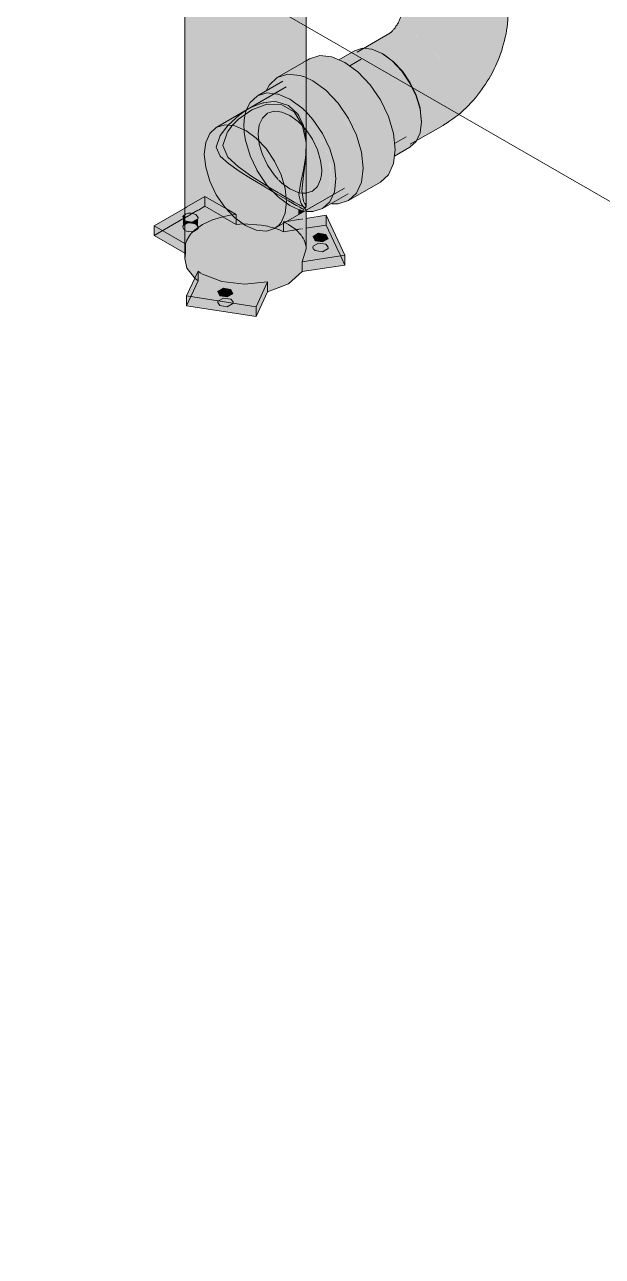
# Model space of a CAD drawing. Header units: millimetres. Extents: x -3576 to 4228, y -1686 to 5244.
# Drawn here: x 1478 to 1961, y 675 to 1704 of the extents above; entities that cross this region are included whole.
import ezdxf

# ---------------------------------------------------------------- set-up
doc = ezdxf.new("R2010")
doc.units = ezdxf.units.MM
for name, color, linetype, lineweight in [('A-_ANNOTSPNO_A', 7, 'Continuous', 9), ('A_--------_E-', 8, 'Continuous', 9), ('M-_EQPT----_E', 7, 'Continuous', 9), ('M-_WATR----_E', 5, 'Continuous', 9)]:
    doc.layers.add(name, color=color, linetype=linetype, lineweight=lineweight)

# ---------------------------------------------------------------- blocks, each defined once
blk = doc.blocks.new('COMER_EL50_U-PVC отвод 90 - DN16-DN315 _Grey_-V4-В50 Аксонометрия')
at = {"layer": 'M-_WATR----_E', "lineweight": 20}
for points in [[(1837.5, 1720.2), (1849, 1721), (1859.7, 1723.6), (1870, 1728.5), (1876, 1733), (1880.5, 1739.2), (1882, 1745.9), (1880.5, 1752.5), (1875.7, 1758.9), (1875, 1759.5), (1875, 1745.9), (1873.7, 1740.3), (1870, 1735), (1864, 1730.6), (1856.2, 1727.1), (1847.2, 1724.9), (1837.5, 1724.2), (1827.8, 1724.9), (1818.7, 1727.1), (1810.4, 1731), (1805, 1735), (1801.3, 1740.3), (1800, 1745.9), (1800, 1759.5), (1798.9, 1758.7), (1794.5, 1752.5), (1793, 1745.9), (1794.5, 1739.2), (1798.9, 1733), (1806, 1727.7), (1815.2, 1723.6), (1826, 1721), (1830.6, 1720.7)], [(1806, 1696.1), (1806, 1727.7), (1798.9, 1733), (1794.5, 1739.2), (1793, 1745.9), (1793, 1714.3), (1794.5, 1707.6), (1798.9, 1701.4), (1805.8, 1696.2)], [(1837.5, 1688.6), (1849, 1689.4), (1859.9, 1692.1), (1868.9, 1696.1), (1876, 1701.4), (1880.5, 1707.6), (1882, 1714.8), (1882, 1745.9), (1880.5, 1739.2), (1875.7, 1732.8), (1868.9, 1727.7), (1859.7, 1723.6), (1849, 1721), (1837.5, 1720.2), (1826, 1721), (1815.2, 1723.6), (1806, 1727.7), (1806, 1696.1), (1815.2, 1692), (1826, 1689.4), (1835.4, 1688.7)], [(1805.4, 1695.1), (1806, 1696.1), (1798.9, 1701.4), (1794.5, 1707.6), (1792.9, 1713.9), (1792.3, 1710.7), (1789.7, 1704.9), (1784.8, 1698.6), (1783.2, 1697.3), (1789.7, 1699.3), (1797.3, 1698.6), (1804.5, 1695.5)], [(1827.7, 1620.2), (1837.7, 1627.2), (1845.2, 1633.5), (1852.8, 1641.6), (1863.8, 1655.8), (1870.1, 1666.9), (1873.7, 1674.8), (1877.5, 1685.6), (1880.5, 1699), (1881.1, 1702.7), (1882, 1714.3), (1880.5, 1707.6), (1875.7, 1701.2), (1868.9, 1696.1), (1859.2, 1691.9), (1849, 1689.4), (1837.5, 1688.6), (1825, 1689.7), (1815.2, 1692), (1806, 1696.1), (1805.8, 1694.8), (1813.6, 1689.2), (1821.2, 1681.2), (1827.7, 1671.6), (1832.7, 1661.2), (1835.8, 1650.6), (1836.9, 1640.6), (1835.8, 1631.8), (1832.6, 1624.8), (1830.6, 1623)], [(1778.1, 1679.3), (1805.4, 1695.1), (1797.3, 1698.6), (1789.7, 1699.3), (1783.2, 1697.3), (1761.4, 1684.5), (1768.2, 1683.8), (1777.7, 1679.5)], [(1805.5, 1607.4), (1827.7, 1620.2), (1832.7, 1624.9), (1835.8, 1631.8), (1836.9, 1640.6), (1835.8, 1650.6), (1832.7, 1661.2), (1827.7, 1671.6), (1820.6, 1681.8), (1813.6, 1689.2), (1805.4, 1695.1), (1778.1, 1679.3), (1786.2, 1673.4), (1793.8, 1665.4), (1800.4, 1655.6), (1805.5, 1644.7), (1808.6, 1633.7), (1809.6, 1623.2), (1808.5, 1614), (1806.5, 1609.7)], [(1809.5, 1624.4), (1809.5, 1624.8), (1808.5, 1634.8), (1805.2, 1645.7), (1800, 1656.3), (1793.2, 1666), (1785.2, 1674.1), (1785.5, 1673.7), (1794.2, 1664.1), (1800, 1655.6), (1805.2, 1644.7), (1808.5, 1633.7), (1809.4, 1625.2)]]:
    blk.add_hatch(color=47, dxfattribs=at).paths.add_polyline_path(points)
at = {"layer": 'M-_WATR----_E', "color": 180, "lineweight": 20}
for p, q in [((1793, 1745.9), (1793, 1714.3)), ((1882, 1714.3), (1882, 1745.9)), ((1783.2, 1697.3), (1755.8, 1681.5)), ((1778.1, 1679.3), (1777.7, 1679.6)), ((1800.3, 1604.4), (1827.7, 1620.2))]:
    blk.add_line(p, q, dxfattribs=at)
for points in [[(1799.8, 1759.6, 0), (1798.9, 1758.7, 0), (1794.5, 1752.5, 0), (1793, 1745.9, 0), (1794.5, 1739.2, 0), (1798.9, 1733, 0), (1806, 1727.7, 0)], [(1806, 1727.7, 0), (1815.2, 1723.6, 0), (1826, 1721, 0), (1837.5, 1720.2, 0), (1849, 1721, 0), (1859.7, 1723.6, 0), (1868.9, 1727.7, 0), (1876, 1733, 0), (1880.5, 1739.2, 0), (1882, 1745.9, 0), (1880.5, 1752.5, 0), (1876, 1758.7, 0), (1875.1, 1759.5, 0)], [(1783.2, 1697.3, 0), (1783.2, 1697.3, 0), (1783.3, 1697.4, 0), (1783.5, 1697.5, 0), (1783.7, 1697.7, 0), (1784, 1697.9, 0), (1784.3, 1698.2, 0), (1784.6, 1698.5, 0), (1785, 1698.8, 0), (1785.3, 1699.2, 0), (1785.8, 1699.7, 0), (1786.2, 1700.1, 0), (1786.6, 1700.7, 0), (1787, 1701.2, 0), (1787.5, 1701.8, 0), (1787.9, 1702.4, 0), (1788.3, 1703, 0), (1788.8, 1703.6, 0), (1789.2, 1704.3, 0), (1789.6, 1705, 0), (1790, 1705.7, 0), (1790.3, 1706.4, 0), (1790.7, 1707, 0), (1791, 1707.7, 0), (1791.3, 1708.4, 0), (1791.6, 1709.1, 0), (1791.8, 1709.7, 0), (1792, 1710.3, 0), (1792.2, 1710.9, 0), (1792.4, 1711.5, 0), (1792.6, 1712, 0), (1792.7, 1712.5, 0), (1792.8, 1713, 0), (1792.9, 1713.4, 0), (1792.9, 1713.7, 0), (1792.9, 1713.9, 0), (1793, 1714.1, 0), (1793, 1714.2, 0), (1793, 1714.3, 0)], [(1882, 1714.3, 0), (1881.9, 1711.3, 0), (1881.8, 1708.3, 0), (1881.5, 1705.3, 0), (1881.2, 1702.4, 0), (1880.8, 1699.5, 0), (1880.3, 1696.7, 0), (1879.7, 1693.9, 0), (1879.1, 1691, 0), (1878.3, 1688.3, 0), (1877.5, 1685.5, 0), (1876.7, 1682.8, 0), (1875.8, 1680.1, 0), (1874.8, 1677.4, 0), (1873.7, 1674.8, 0), (1872.6, 1672.2, 0), (1871.4, 1669.6, 0), (1870.2, 1667, 0), (1868.9, 1664.5, 0), (1867.5, 1662, 0), (1866.1, 1659.5, 0), (1864.6, 1657.1, 0), (1863.1, 1654.7, 0), (1861.5, 1652.4, 0), (1859.9, 1650, 0), (1858.2, 1647.7, 0), (1856.5, 1645.5, 0), (1854.7, 1643.3, 0), (1852.8, 1641.1, 0), (1850.9, 1639, 0), (1848.9, 1636.9, 0), (1846.9, 1634.9, 0), (1844.8, 1632.9, 0), (1842.7, 1631, 0), (1840.5, 1629.1, 0), (1838.2, 1627.3, 0), (1835.8, 1625.6, 0), (1833.4, 1623.9, 0), (1831, 1622.2, 0), (1828.4, 1620.7, 0), (1827.7, 1620.2, 0)], [(1809.5, 1624.3, 0), (1809.5, 1624.8, 0), (1808.5, 1634.8, 0), (1805.3, 1645.4, 0), (1800.3, 1655.8, 0), (1793.8, 1665.4, 0), (1786.2, 1673.4, 0), (1778.1, 1679.3, 0)]]:
    blk.add_polyline3d(points, dxfattribs=at)
blk = doc.blocks.new('COMER_UN82_U-PVC муфта разборная ВКС- ВР_U-PVC_ с прокладкой EPDM - DN20xG1_2_ - DN63xG2_-V11-В50 Аксонометрия')
at = {"layer": 'M-_WATR----_E', "lineweight": 20}
for color, points in [(47, [(1761, 1584.5), (1787.7, 1600), (1786.3, 1613.4), (1782.1, 1627.5), (1775.4, 1641.4), (1766.7, 1654.2), (1756.5, 1664.9), (1745.6, 1672.8), (1734.7, 1677.5), (1724.6, 1678.5), (1715.9, 1675.8), (1713.1, 1674.1), (1713.1, 1659.9), (1718.9, 1657.4), (1730.4, 1648.8), (1740.4, 1638.1), (1748.6, 1626), (1755.3, 1612.1), (1759.5, 1597.9)]), (47, [(1786.6, 1609.9), (1809.6, 1623.2), (1808.5, 1633.7), (1805.2, 1644.7), (1800, 1655.6), (1793.2, 1665.6), (1785.2, 1674), (1776.7, 1680.2), (1768.2, 1683.8), (1760.3, 1684.6), (1753.5, 1682.5), (1740.5, 1675), (1745.6, 1672.8), (1756.5, 1664.9), (1767.2, 1653.4), (1775.4, 1641.4), (1782.1, 1627.5), (1786.3, 1612.7)]), (251, [(1713.1, 1659.9), (1712.9, 1674.1), (1690.2, 1660.7), (1698.4, 1663), (1708.9, 1661.7), (1713, 1659.9)]), (251, [(1713.1, 1631.2), (1712.9, 1655.8), (1708, 1657.6), (1699.7, 1658.4), (1691.6, 1655.9), (1672.5, 1644.8), (1680.8, 1647.3), (1690.2, 1646.2), (1699.7, 1642.1), (1710.4, 1634), (1713, 1631.3)]), (251, [(1680.3, 1649.4), (1691.7, 1655.9), (1699.7, 1658.4), (1709.6, 1657.2), (1713.1, 1655.7), (1712.9, 1659.9), (1707, 1662.1), (1697.9, 1663), (1689.1, 1660.3), (1682.2, 1653.6), (1680.4, 1649.6)]), (47, [(1739.9, 1554.6), (1748.6, 1557.3), (1755.5, 1563.8), (1759.5, 1572.8), (1761, 1584.5), (1759.5, 1597.9), (1755.3, 1612.1), (1748.6, 1626), (1739.9, 1638.7), (1729.8, 1649.5), (1718.9, 1657.4), (1713.1, 1659.9), (1713.1, 1655.7), (1718.9, 1653.2), (1728.9, 1646), (1738.1, 1636.2), (1746.1, 1624.5), (1752.2, 1611.8), (1756.1, 1598.9), (1757.4, 1586.6), (1755.9, 1575.5), (1752.2, 1567.4), (1746.1, 1561.7), (1734.7, 1555.1), (1739.3, 1554.7)]), (47, [(1738.1, 1575.5), (1757.4, 1586.6), (1756.1, 1598.9), (1752.1, 1612.1), (1745.1, 1626), (1738.1, 1636.2), (1728.9, 1646), (1718.9, 1653.2), (1713.1, 1655.7), (1713.1, 1631.2), (1718.9, 1625.1), (1726.9, 1613.4), (1733, 1600.7), (1736.8, 1587.7), (1737.4, 1582.8)]), (252, [(1673.1, 1613.1), (1692.3, 1624.2), (1693.2, 1631.2), (1692.8, 1631.3), (1686.4, 1632), (1680.4, 1629.8), (1676.6, 1626.3), (1673.9, 1619.8), (1673.1, 1613.4)]), (252, [(1725.4, 1575.4), (1726.2, 1582.9), (1725.1, 1591.5), (1722, 1601.1), (1717.6, 1609.9), (1713.1, 1616), (1712.9, 1609.4), (1710.9, 1618.8), (1705.5, 1624.2), (1699.7, 1628.4), (1693.2, 1631.2), (1692.3, 1624.2), (1693.2, 1615.7), (1695.9, 1606.8), (1700.1, 1598), (1705.6, 1589.9), (1711.7, 1583.5), (1712.9, 1592.9), (1713, 1582.4), (1718.9, 1578.1), (1725.3, 1575.4)]), (47, [(1718.9, 1548.1), (1726.9, 1550.6), (1733, 1556.3), (1736.8, 1564.7), (1738.1, 1575.5), (1736.8, 1587.7), (1732.9, 1600.8), (1726.9, 1613.4), (1718.9, 1625.1), (1713.1, 1631.2), (1713.1, 1626.4), (1716.9, 1622.2), (1724.8, 1610.1), (1728.2, 1603.3), (1730.9, 1596.4), (1733.3, 1587), (1734.1, 1577.8), (1733, 1568.2), (1732.2, 1566.3), (1730.4, 1562.2), (1726.9, 1557.7), (1720.8, 1553.6), (1713, 1549.1), (1713.3, 1548.7), (1716.4, 1548.4)]), (47, [(1787, 1594.5), (1800, 1601.9), (1805.2, 1606.8), (1808.5, 1614), (1809.6, 1623.2), (1786.6, 1609.9), (1787.7, 1600), (1787.1, 1595.4)]), (47, [(1748.6, 1557.3), (1775.4, 1572.7), (1782.1, 1578.9), (1786.3, 1588.2), (1787.7, 1600), (1761, 1584.5), (1759.5, 1572.7), (1755.3, 1563.5), (1752.1, 1560.5)]), (47, [(1726.9, 1550.6), (1746.6, 1562.2), (1752.2, 1567.4), (1756.1, 1575.9), (1757.4, 1586.6), (1738.1, 1575.5), (1736.8, 1564.7), (1733, 1556.3)]), (8, [(1713, 1563.5), (1713, 1563.5), (1712.9, 1582.5), (1711.7, 1583.5), (1709.6, 1565.2), (1709.8, 1563.8), (1712.9, 1563.5)]), (253, [(1713, 1551.4), (1712.7, 1555.3), (1711.7, 1555.4), (1713, 1552.3), (1713, 1551.4)])]:
    blk.add_hatch(color=color, dxfattribs=at).paths.add_polyline_path(points)
h = blk.add_hatch(color=8, dxfattribs=at)
h.paths.add_polyline_path([(1713, 1551.4), (1721.6, 1556.5), (1714.4, 1555), (1713, 1555.1), (1712.9, 1552.9), (1711.7, 1555.6), (1704.4, 1557.2), (1694, 1563.5), (1684.9, 1572), (1677.7, 1581.9), (1674.2, 1588.5), (1671, 1595.4), (1670.2, 1597.8), (1667.7, 1606.5), (1666.6, 1616.8), (1667.8, 1626), (1669.9, 1631.1), (1671.4, 1633.7), (1672.6, 1635.1), (1676.6, 1638.3), (1667.8, 1633.2), (1662.3, 1629.1), (1661.2, 1619.8), (1662.5, 1607.7), (1666.9, 1593.6), (1672.7, 1581.7), (1681.7, 1569), (1682.2, 1568.4), (1703.1, 1556.1), (1711.5, 1551.9), (1713, 1551.5)])
h.paths.add_polyline_path([(1713, 1555.3), (1712.9, 1563.5), (1709.8, 1563.8), (1711.3, 1556.3), (1711.7, 1555.6), (1713, 1555.3)])
h.paths.add_polyline_path([(1713.1, 1616.4), (1712.9, 1626.4), (1708.2, 1631.3), (1699.2, 1637.7), (1690.1, 1641.4), (1681.8, 1641.9), (1677.8, 1640.7), (1675.4, 1639.8), (1668.6, 1635.6), (1678.1, 1639.1), (1688.7, 1639.9), (1698.4, 1636.8), (1706.1, 1629.6), (1710.9, 1619.8), (1711.3, 1618.3), (1713, 1616.6)])
h = blk.add_hatch(color=252, dxfattribs=at)
h.paths.add_polyline_path([(1712.4, 1548.8), (1713, 1549.2), (1713.3, 1549.3), (1725.3, 1556.7), (1729.4, 1560.7), (1730.5, 1562.6), (1733, 1568.8), (1734, 1578.9), (1732.5, 1590.1), (1730.7, 1596.5), (1728.8, 1601.8), (1723.4, 1612.7), (1715.8, 1623.4), (1713.1, 1626.3), (1713.3, 1616), (1718.5, 1608.5), (1722.8, 1599.5), (1725.5, 1589.3), (1726.2, 1581.8), (1725.3, 1574.8), (1722.7, 1569.1), (1718.5, 1565.2), (1713, 1563.4), (1713, 1555.3), (1714.4, 1555), (1718.5, 1555.8), (1721.6, 1556.5), (1712.9, 1551.5), (1708.6, 1553.2), (1696.6, 1559.9), (1682.2, 1568.4), (1690.8, 1559.7), (1699.7, 1553.3), (1710.6, 1548.9), (1712.4, 1548.8)])
h.paths.add_polyline_path([(1711.7, 1555.6), (1710.9, 1557.7), (1709.6, 1563.8), (1706.5, 1564.1), (1699.3, 1567.3), (1692.3, 1572.5), (1686.3, 1578.9), (1680.4, 1587.9), (1676.5, 1596.1), (1673.8, 1606), (1673.1, 1613.4), (1674.1, 1620.7), (1676.6, 1626.3), (1681.5, 1630.5), (1686.8, 1631.9), (1692.8, 1631.3), (1699.7, 1628.4), (1707, 1622.9), (1711.1, 1618.9), (1710.9, 1620), (1705.5, 1630.4), (1698.4, 1636.8), (1688.2, 1639.8), (1677.2, 1638.9), (1668.6, 1636), (1663.6, 1633.2), (1662.5, 1630.4), (1662.6, 1629.6), (1670.1, 1634.5), (1676.1, 1638), (1672.3, 1634.7), (1670.8, 1633), (1668.7, 1628.6), (1667.7, 1625.8), (1666.6, 1616.8), (1667.8, 1606.2), (1670.2, 1597.8), (1672, 1592.9), (1674.2, 1588.5), (1677.7, 1581.9), (1684.9, 1572), (1694.4, 1563.1), (1696.9, 1561.5), (1705.5, 1556.9), (1711.3, 1555.6)])
h.paths.add_polyline_path([(1708.8, 1630.8), (1708.6, 1631), (1708.7, 1630.9)])
h = blk.add_hatch(color=251, dxfattribs=at)
h.paths.add_polyline_path([(1713, 1548.7), (1712.8, 1549), (1712.9, 1548.7), (1713, 1548.7)])
h.paths.add_polyline_path([(1724.8, 1556.2), (1727.2, 1557.9), (1728.1, 1559.2), (1724.9, 1556.3)])
h.paths.add_polyline_path([(1729.9, 1561.5), (1730.9, 1562.9), (1732.1, 1566.2), (1730.2, 1562.2)])
h.paths.add_polyline_path([(1733, 1568.8), (1733.4, 1570.5), (1733.1, 1569.4)])
h.paths.add_polyline_path([(1732.4, 1590.7), (1730.9, 1596.5), (1730.7, 1596.3), (1732.1, 1591.6)])
h.paths.add_polyline_path([(1728.8, 1601.8), (1727.2, 1605.8), (1727, 1605.6), (1728.1, 1603.3)])
h.paths.add_polyline_path([(1723.4, 1612.7), (1721, 1616.4), (1723.4, 1612.7)])
h.paths.add_polyline_path([(1716.5, 1622.6), (1714.8, 1624.5), (1715.8, 1623.4)])
h.paths.add_polyline_path([(1713.1, 1626.4), (1712.9, 1631.4), (1708.5, 1635.7), (1699.7, 1642.1), (1689.5, 1646.4), (1680.1, 1647.2), (1672.3, 1644.7), (1666.3, 1639.2), (1663.6, 1633.2), (1677.1, 1640.8), (1683.5, 1642.2), (1691.5, 1641), (1700.7, 1636.8), (1709.1, 1630.4), (1713, 1626.4)])
h = blk.add_hatch(color=8, dxfattribs=at)
h.paths.add_polyline_path([(1713.1, 1626.3), (1712.9, 1626.5), (1713, 1626.4)])
h.paths.add_polyline_path([(1708.5, 1631.1), (1708.2, 1631.3), (1708.2, 1631.3)])
h.paths.add_polyline_path([(1697.3, 1638.5), (1697.4, 1638.5), (1695.3, 1639.4)])
h.paths.add_polyline_path([(1675.9, 1640.1), (1677.8, 1641), (1676.6, 1640.5)])
h.paths.add_polyline_path([(1689.5, 1641.4), (1689.5, 1641.4), (1688.7, 1641.5)])
h = blk.add_hatch(color=252, dxfattribs=at)
h.paths.add_polyline_path([(1713, 1563.5), (1718.5, 1565.2), (1722.9, 1569.7), (1725.3, 1575.4), (1718, 1578.8), (1713, 1582.4), (1713, 1563.5)])
h.paths.add_polyline_path([(1709.8, 1563.8), (1709.7, 1566.3), (1711.4, 1583.8), (1704.8, 1591.1), (1699.5, 1599.2), (1695.5, 1608), (1693.1, 1616.9), (1692.3, 1624.2), (1673.1, 1613.1), (1674, 1604.6), (1677.1, 1594.7), (1681.5, 1586), (1686.8, 1578.3), (1693.1, 1571.8), (1699.7, 1567), (1707.3, 1564), (1709.8, 1563.8)])
h = blk.add_hatch(color=8, dxfattribs=at)
h.paths.add_polyline_path([(1713, 1582.4), (1712.9, 1592.9), (1711.7, 1583.5), (1713, 1582.5)])
h.paths.add_polyline_path([(1711.3, 1584.3), (1711.3, 1584.3), (1712.1, 1590.1)])
h.paths.add_polyline_path([(1713.1, 1608.5), (1712.9, 1616.6), (1711.3, 1618.1), (1713, 1608.6)])
h = blk.add_hatch(color=57, dxfattribs=at)
h.paths.add_polyline_path([(1713, 1549.1), (1713, 1549.2), (1713, 1549.2)])
h.paths.add_polyline_path([(1713, 1549.1), (1713, 1549.2), (1713, 1549.2)])
h.paths.add_polyline_path([(1713, 1549.1), (1713, 1549.2), (1713, 1549.2)])
h.paths.add_polyline_path([(1713, 1549.1), (1713.1, 1549.2), (1713, 1549.2)])
h.paths.add_polyline_path([(1728.8, 1559.9), (1729.8, 1561.1), (1729.1, 1560.3), (1728.8, 1560)])
h.paths.add_polyline_path([(1733, 1588.1), (1732.5, 1590.3), (1732.5, 1590.1), (1732.9, 1588.7)])
at = {"layer": 'M-_WATR----_E', "color": 180, "lineweight": 20}
for p, q in [((1753.5, 1682.5), (1740.5, 1675)), ((1715.9, 1675.8), (1713.1, 1674.1)), ((1787, 1594.5), (1800, 1601.9)), ((1748.6, 1557.3), (1775.4, 1572.7)), ((1726.9, 1550.6), (1748.2, 1562.9))]:
    blk.add_line(p, q, dxfattribs=at)
at = {"layer": 'M-_WATR----_E', "color": 183, "lineweight": 20}
for p, q in [((1711.2, 1673.1), (1689.1, 1660.3)), ((1713, 1674.1), (1711.4, 1673.2)), ((1689.1, 1660.3), (1682.5, 1654.1)), ((1697.9, 1663), (1689.1, 1660.3)), ((1708, 1662), (1697.9, 1663)), ((1711.1, 1661), (1708, 1662)), ((1712.9, 1660.3), (1711.3, 1661)), ((1693.8, 1657.2), (1672.5, 1644.8)), ((1682.5, 1654.1), (1680, 1649.7)), ((1666.3, 1639.2), (1663.4, 1633.5)), ((1672.3, 1644.7), (1666.3, 1639.2)), ((1680.4, 1647.3), (1672.5, 1644.8)), ((1689.6, 1646.4), (1680.4, 1647.3)), ((1699.7, 1642.1), (1689.7, 1646.4)), ((1709.6, 1634.9), (1699.7, 1642.1)), ((1662.5, 1630.6), (1662.2, 1629.5)), ((1663.4, 1633.5), (1662.5, 1630.7)), ((1711.3, 1633.4), (1709.6, 1634.9)), ((1713.1, 1631.6), (1711.4, 1633.2)), ((1706.5, 1623.4), (1708.6, 1621.5)), ((1708.9, 1621.2), (1711.3, 1618.6)), ((1682.1, 1568.3), (1689.7, 1560.5)), ((1707.4, 1563.9), (1707.1, 1564))]:
    blk.add_line(p, q, dxfattribs=at)
at = {"layer": 'M-_WATR----_E', "color": 193, "lineweight": 20}
for p, q in [((1662.2, 1629.5), (1661.4, 1624.8)), ((1661.4, 1624.6), (1661.2, 1619.9)), ((1661.2, 1619.9), (1661.3, 1616.5)), ((1711.4, 1618.5), (1713, 1616.6)), ((1661.3, 1616.3), (1661.3, 1616)), ((1661.3, 1615.9), (1661.5, 1614.1)), ((1661.5, 1614.1), (1662.5, 1607.7)), ((1662.5, 1607.7), (1666.3, 1594.7)), ((1666.3, 1594.7), (1671.9, 1583)), ((1672, 1582.8), (1672.5, 1582)), ((1672.5, 1582), (1680.4, 1570.3)), ((1726.2, 1582.4), (1726.1, 1578.9)), ((1726.2, 1582.8), (1726.2, 1582.4)), ((1680.5, 1570.3), (1680.7, 1569.9)), ((1681, 1569.6), (1682.1, 1568.3)), ((1709.9, 1563.5), (1707.4, 1563.9)), ((1707.2, 1549.8), (1707.8, 1549.6)), ((1708.2, 1549.5), (1709.3, 1549.1)), ((1710, 1548.9), (1710.6, 1548.8)), ((1710.7, 1548.8), (1711.3, 1548.6))]:
    blk.add_line(p, q, dxfattribs=at)
at = {"layer": 'M-_WATR----_E', "color": 171, "lineweight": 20}
blk.add_line((1712.9, 1563.5), (1709.9, 1563.5), dxfattribs=at)
at = {"layer": 'M-_WATR----_E', "color": 180, "lineweight": 20}
for points in [[(1715.9, 1675.8, 0), (1724.6, 1678.5, 0), (1734.7, 1677.5, 0), (1745.6, 1672.8, 0), (1756.5, 1664.9, 0), (1766.7, 1654.2, 0), (1775.4, 1641.4, 0), (1782.1, 1627.5, 0), (1786.3, 1613.4, 0), (1787.7, 1600, 0)], [(1753.5, 1682.5, 0), (1760.3, 1684.6, 0), (1768.2, 1683.8, 0), (1776.7, 1680.2, 0), (1785.2, 1674, 0), (1793.2, 1665.6, 0), (1800, 1655.6, 0), (1805.2, 1644.7, 0), (1808.5, 1633.7, 0), (1809.6, 1623.2, 0)], [(1761, 1584.5, 0), (1759.5, 1597.9, 0), (1755.3, 1612.1, 0), (1748.6, 1626, 0), (1739.9, 1638.7, 0), (1729.8, 1649.5, 0), (1718.9, 1657.4, 0), (1713, 1660.3, 0)], [(1738.1, 1575.5, 0), (1736.8, 1587.7, 0), (1733, 1600.7, 0), (1726.9, 1613.4, 0), (1718.9, 1625.1, 0), (1713.2, 1631.5, 0)], [(1809.6, 1623.2, 0), (1808.5, 1614, 0), (1805.2, 1606.8, 0), (1800, 1601.9, 0)], [(1787.7, 1600, 0), (1786.3, 1588.2, 0), (1782.1, 1578.9, 0), (1775.4, 1572.7, 0)], [(1713.1, 1548.3, 0), (1718.9, 1548.1, 0), (1726.9, 1550.6, 0), (1733, 1556.3, 0), (1736.8, 1564.7, 0), (1738.1, 1575.5, 0)], [(1734.8, 1554.7, 0), (1739.9, 1554.6, 0), (1748.6, 1557.3, 0), (1755.3, 1563.5, 0), (1759.5, 1572.8, 0), (1761, 1584.5, 0)]]:
    blk.add_polyline3d(points, dxfattribs=at)
at = {"layer": 'M-_WATR----_E', "color": 183, "lineweight": 20}
for points in [[(1673.1, 1613.1, 0), (1674, 1620.5, 0), (1676.6, 1626.3, 0), (1680.9, 1630.3, 0), (1681.2, 1630.4, 0)], [(1681.7, 1630.7, 0), (1686.4, 1632, 0), (1689.4, 1631.9, 0)], [(1689.6, 1631.9, 0), (1692.8, 1631.3, 0), (1699.7, 1628.4, 0), (1706.5, 1623.4, 0)], [(1689.7, 1575, 0), (1686.4, 1578.8, 0), (1680.9, 1586.9, 0), (1676.6, 1595.7, 0), (1674, 1604.6, 0), (1673.1, 1613.1, 0)], [(1706.9, 1564, 0), (1706.5, 1564.1, 0), (1699.7, 1567, 0), (1692.8, 1572, 0), (1690.3, 1574.4, 0)], [(1690.1, 1560.2, 0), (1699.7, 1553.3, 0), (1706.7, 1549.9, 0)]]:
    blk.add_polyline3d(points, dxfattribs=at)
at = {"layer": 'M-_WATR----_E', "color": 193, "lineweight": 20}
for points in [[(1713.1, 1616.5, 0), (1718.5, 1608.6, 0), (1722.7, 1599.8, 0)], [(1722.7, 1599.7, 0), (1725.3, 1590.8, 0), (1726.2, 1582.9, 0)], [(1726, 1578.7, 0), (1725.3, 1574.9, 0), (1722.7, 1569.1, 0), (1718.5, 1565.2, 0), (1713, 1563.5, 0)]]:
    blk.add_polyline3d(points, dxfattribs=at)
blk = doc.blocks.new('UV-Cleaner ODV-15 - UV-Cleaner ODV-15_ipt-V12-В50 Аксонометрия')
at = {"layer": 'A_--------_E-', "lineweight": 20}
h = blk.add_hatch(color=10, dxfattribs=at)
h.paths.add_polyline_path([(1680.8, 1481.1), (1690.2, 1483.9), (1698.4, 1487.7), (1705.5, 1493), (1709.8, 1497.9), (1710, 1506.3), (1712.6, 1512.2), (1713.2, 1517.6), (1711.8, 1523.4), (1708.6, 1528.7), (1704.6, 1533), (1696.4, 1538.5), (1695.3, 1538.9), (1686.8, 1534), (1679.7, 1531.8), (1671.3, 1532.7), (1661.5, 1537.1), (1652.5, 1544), (1651.5, 1545.1), (1642.3, 1543.4), (1633.7, 1540.7), (1626.5, 1537.4), (1626.5, 1495.9), (1634.1, 1492.3), (1644, 1489.4), (1652, 1487.9), (1661.7, 1487.3), (1671.4, 1487.8), (1680.8, 1489.3), (1680.8, 1483.9)])
h.paths.add_polyline_path([(1697.1, 1539.9), (1713, 1542.4), (1712.8, 1548.7), (1712.1, 1548.6), (1698.4, 1540.7)])
h.paths.add_polyline_path([(1713, 1542.4), (1713, 1542.4), (1713, 1545)])
h.paths.add_polyline_path([(1713, 1542.4), (1713, 1542.4), (1713, 1542.6)])
h.paths.add_polyline_path([(1713.1, 1542.4), (1713.1, 1542.4), (1713, 1543.9)])
h.paths.add_polyline_path([(1646.6, 1550.3), (1644.4, 1553), (1638.1, 1562.2), (1632.6, 1573.6), (1629.2, 1585.2), (1628, 1596.1), (1629.2, 1605.8), (1633.1, 1613.8), (1638.1, 1618.5), (1663.6, 1633.2), (1666.3, 1639.2), (1672.5, 1644.8), (1680.4, 1649.6), (1682.9, 1654.5), (1690.2, 1661), (1713.1, 1674.1), (1712.9, 2156.9), (1707, 2164.2), (1702.3, 2171.2), (1696.5, 2181.7), (1689.7, 2198.7), (1686.9, 2208.8), (1685.5, 2216.8), (1684.5, 2228.9), (1684.5, 2260.5), (1686, 2267.2), (1690.4, 2273.4), (1691.5, 2274.2), (1691.5, 2416), (1686, 2411.2), (1661.3, 2396.9), (1658.2, 2390.6), (1651.8, 2385), (1644.5, 2380.6), (1642.5, 2376.1), (1635.8, 2369.9), (1633.2, 2368.3), (1633.2, 2351.1), (1634.2, 2350.3), (1638.6, 2344.1), (1640.2, 2337.5), (1640.2, 2305.9), (1638.9, 2293.1), (1635.3, 2278.7), (1628.8, 2265.8), (1626.5, 2262.7), (1626.5, 1559.6), (1628.5, 1560.7), (1645.7, 1550.8)])
h.paths.add_polyline_path([(1691.5, 2458.4), (1691.5, 2473.3), (1689.5, 2472.4), (1684.8, 2471), (1686.9, 2467.9), (1690.2, 2461)])
h = blk.add_hatch(color=254, dxfattribs=at)
h.paths.add_polyline_path([(1679.7, 1531.8), (1686.8, 1534), (1695.1, 1539.1), (1694.3, 1539.5), (1697.1, 1539.9), (1706.6, 1545.4), (1706.5, 1550.4), (1699.7, 1553.3), (1689.1, 1561.1), (1681.3, 1569), (1671.1, 1575.5), (1665.9, 1578.9), (1656.6, 1585.4), (1647.6, 1593.6), (1643.5, 1603.4), (1647.6, 1615), (1656.6, 1625.4), (1662.3, 1629.4), (1662.9, 1631.5), (1663.6, 1633.2), (1638.1, 1618.5), (1632.6, 1613.4), (1629.2, 1605.8), (1628, 1596.1), (1629.2, 1585.2), (1632.6, 1573.6), (1639.1, 1560.7), (1645.2, 1551.7), (1647.1, 1550), (1654.7, 1545.6), (1651.7, 1544.9), (1653.5, 1542.9), (1662.5, 1536.4), (1671.7, 1532.6), (1676.6, 1532.1)])
h.paths.add_polyline_path([(1667.8, 2400.7), (1686.9, 2411.8), (1691.5, 2416.3), (1691.5, 2458.4), (1689, 2463.6), (1686.8, 2428.2), (1683.5, 2418.6), (1676.6, 2409.6), (1667.8, 2401.4)])
h.paths.add_polyline_path([(1661.3, 2397), (1667.8, 2400.7), (1667.8, 2401.4), (1661.3, 2397.1)])
h = blk.add_hatch(color=10, dxfattribs=at)
h.paths.add_polyline_path([(1620.2, 1492.5), (1622.9, 1498.2), (1626.5, 1495.9), (1626.5, 1537.4), (1622.8, 1534.7), (1622.6, 1534.5), (1619.8, 1532.6), (1615, 1527.1), (1612.3, 1521.1), (1612.3, 1513), (1611.7, 1513), (1611.9, 1506.4), (1613.4, 1500.9), (1617.2, 1495.2), (1619, 1493.6)])
h.paths.add_polyline_path([(1611.7, 1551), (1626.5, 1559.6), (1626.3, 2262.5), (1622.5, 2257.9), (1611.8, 2249.1), (1611.7, 1560.7)])
h = blk.add_hatch(color=9, dxfattribs=at)
h.paths.add_polyline_path([(1695.4, 1538.9), (1696.4, 1539.8), (1694.3, 1539.5), (1695.3, 1539)])
h.paths.add_polyline_path([(1651.5, 1545.1), (1654.7, 1545.6), (1647.1, 1549.7), (1650.2, 1546.5)])
h.paths.add_polyline_path([(1682.2, 1568.4), (1679.7, 1571.4), (1671.8, 1583.3), (1665.8, 1596.5), (1662.5, 1607.9), (1661.3, 1620.7), (1662.3, 1629.4), (1656.6, 1625.4), (1647.5, 1614.7), (1643.5, 1603.4), (1647.6, 1593.6), (1657.9, 1584.4), (1672.5, 1574.6), (1681.5, 1568.9)])
h = blk.add_hatch(color=254, dxfattribs=at)
h.paths.add_polyline_path([(1612.3, 1513), (1612.3, 1521.1), (1615, 1527.1), (1619.8, 1532.6), (1622.6, 1534.5), (1621.1, 1537.7), (1614.8, 1538.6), (1611.7, 1536.8), (1611.9, 1513.2)])
h.paths.add_polyline_path([(1622.8, 1534.7), (1626.5, 1537.4), (1626.5, 1559.6), (1611.7, 1551), (1611.9, 1540.5), (1618.2, 1539.5), (1622.8, 1542.2), (1622.8, 1536.2)])
h = blk.add_hatch(color=254, dxfattribs=at)
h.paths.add_polyline_path([(1709.6, 1527.4), (1709.3, 1528.1), (1709.3, 1527.9)])
h.paths.add_polyline_path([(1710.4, 1528), (1710.2, 1528.2), (1710.2, 1528)])
h.paths.add_polyline_path([(1708.7, 1528.7), (1708.6, 1532.4), (1707.2, 1532.6), (1707.5, 1530), (1708.6, 1528.7)])
h.paths.add_polyline_path([(1706.9, 1530.5), (1706.7, 1532.7), (1706.2, 1533), (1706.5, 1539.3), (1706.8, 1539.4), (1706.5, 1541.4), (1696.4, 1539.5), (1695.4, 1538.9), (1698.4, 1537.4), (1705.5, 1532.1), (1706.8, 1530.6)])
h.paths.add_polyline_path([(1626.5, 1537.4), (1636.2, 1541.7), (1645.2, 1544.2), (1651.5, 1545.1), (1646.6, 1550.3), (1628.5, 1560.7), (1626.5, 1559.6), (1626.5, 1539.5)])
for color, points in [(10, [(1611.7, 1521.4), (1611.7, 1536.8), (1610.2, 1536.2), (1610.2, 1544.1), (1611.7, 1545), (1611.7, 1551), (1586.1, 1536.2), (1611.7, 1521.4)]), (10, [(1611.7, 1540.9), (1611.7, 1545), (1610.2, 1544.1), (1611.7, 1540.9)]), (10, [(1611.7, 1513.3), (1611.7, 1521.4), (1586.1, 1536.2), (1586.1, 1528.1), (1611.7, 1513.3)]), (254, [(1610.2, 1536), (1611.7, 1536.8), (1611.7, 1540.9), (1610.2, 1544.1), (1610.2, 1536.2)]), (254, [(1622.6, 1534.5), (1622.8, 1534.7), (1622.7, 1542.1), (1618.2, 1539.5), (1611.9, 1540.6), (1611.7, 1540.5), (1611.9, 1536.9), (1615, 1538.6), (1621.2, 1537.4), (1621.8, 1536.2)]), (10, [(1723.6, 1523.2), (1723.6, 1530), (1719, 1527.3), (1720.7, 1523.7), (1722.2, 1523.4)]), (10, [(1726.9, 1522.7), (1731.5, 1525.4), (1729.8, 1529), (1723.6, 1530), (1723.6, 1523.2)]), (10, [(1709.8, 1497.9), (1745.6, 1503.4), (1745.6, 1511.6), (1709.8, 1506)]), (10, [(1647.3, 1476.8), (1651.9, 1479.4), (1650.2, 1483), (1644, 1484), (1639.4, 1481.4), (1641, 1477.7), (1644, 1477.3)]), (10, [(1671.3, 1460.5), (1680.8, 1481.1), (1680.8, 1489.3), (1671.3, 1468.6)]), (10, [(1671.3, 1460.5), (1671.3, 1468.6), (1651.9, 1471.6), (1651.7, 1471.7), (1639.9, 1473.5), (1639.4, 1473.2), (1639.4, 1473.6), (1613.3, 1477.6), (1613.3, 1469.4), (1651.9, 1463.5)]), (254, [(1639.4, 1473.2), (1639.9, 1473.5), (1639.4, 1473.6)])]:
    blk.add_hatch(color=color, dxfattribs=at).paths.add_polyline_path(points)
h = blk.add_hatch(color=10, dxfattribs=at)
h.paths.add_polyline_path([(1709.8, 1506), (1745.6, 1511.6), (1729.8, 1545), (1713.1, 1542.4), (1713, 1515.1), (1712.1, 1510.7), (1710, 1506.3)])
h.paths.add_polyline_path([(1731.5, 1517.2), (1729.8, 1520.8), (1723.6, 1521.8), (1719, 1519.4), (1719, 1527.3), (1723.6, 1530), (1729.8, 1529), (1731.5, 1525.4), (1731.5, 1520)])
h = blk.add_hatch(color=254, dxfattribs=at)
h.paths.add_polyline_path([(1731.5, 1517.2), (1731.5, 1525.4), (1726.9, 1522.7), (1720.7, 1523.7), (1719, 1527.3), (1719, 1519.1), (1723.6, 1521.8), (1729.8, 1520.8)])
h.paths.add_polyline_path([(1713, 1518.6), (1712.8, 1542.3), (1706.8, 1541.4), (1706.5, 1539.3), (1706.4, 1539.1), (1706.2, 1532.8), (1706.9, 1532.6), (1707.2, 1532.6), (1708.7, 1532.4), (1708.7, 1528.7), (1709.6, 1528.1), (1709.6, 1528), (1709.9, 1526.9), (1712.3, 1521.8), (1713, 1518.6)])
h = blk.add_hatch(color=10, dxfattribs=at)
h.paths.add_polyline_path([(1671.3, 1468.6), (1680.8, 1489.3), (1671.3, 1487.8), (1661.7, 1487.3), (1650.2, 1488.3), (1642.7, 1489.6), (1634.1, 1492.3), (1624.7, 1497), (1622.9, 1498.2), (1622.9, 1490.1), (1620.1, 1492.3), (1613.3, 1477.6), (1639.4, 1473.6), (1639.4, 1481.4), (1644, 1484), (1650.2, 1483), (1651.9, 1479.4), (1651.9, 1471.6), (1654.5, 1471.2)])
h.paths.add_polyline_path([(1651.7, 1471.7), (1650.2, 1474.9), (1644, 1475.8), (1639.9, 1473.5), (1650.2, 1471.9)])
h = blk.add_hatch(color=254, dxfattribs=at)
h.paths.add_polyline_path([(1651.9, 1471.6), (1651.9, 1479.4), (1647.3, 1476.8), (1641, 1477.7), (1639.4, 1481.4), (1639.4, 1473.6), (1639.9, 1473.5), (1644, 1475.8), (1650.2, 1474.9), (1651.9, 1471.6)])
h.paths.add_polyline_path([(1622.9, 1490.1), (1622.9, 1498.2), (1620.4, 1492.3), (1622.6, 1490.4)])
at = {"layer": 'A_--------_E-', "color": 191, "lineweight": 20}
for p, q in [((1611.7, 2249.1), (1611.7, 1508.5)), ((1713.3, 1603.2), (1713.3, 2156.5)), ((1696.6, 1652.3), (1664.5, 1633.7)), ((1673.8, 1638), (1667, 1635.1)), ((1677.8, 1639.1), (1677.2, 1639)), ((1685.5, 1640), (1677.8, 1639.1)), ((1698.4, 1636.8), (1688.7, 1639.9)), ((1667, 1635.1), (1664.5, 1633.7)), ((1706, 1629.9), (1698.4, 1636.8)), ((1706.2, 1629.6), (1706, 1629.9)), ((1710.9, 1620), (1707.1, 1628.2)), ((1711.1, 1619.4), (1710.9, 1620)), ((1713.1, 1608.5), (1712, 1615.9)), ((1713.2, 1606), (1713.1, 1608.5)), ((1712.6, 1592.8), (1713, 1596.5)), ((1713, 1596.5), (1713.2, 1605.1)), ((1713.3, 1551.8), (1713.3, 1600.7)), ((1711.3, 1584.3), (1711.9, 1588)), ((1709.8, 1577.7), (1711.3, 1584.3)), ((1713.2, 1549.3), (1745.4, 1567.8)), ((1628.5, 1560.7), (1613.4, 1552)), ((1628.5, 1552.6), (1628.5, 1560.7)), ((1646.6, 1550.3), (1628.5, 1560.7)), ((1708.7, 1555.4), (1707, 1562.2)), ((1709, 1554.8), (1708.7, 1555.4)), ((1611.7, 1551), (1586.1, 1536.2)), ((1611.2, 1545.2), (1613, 1546.2)), ((1613.3, 1551.9), (1611.7, 1551)), ((1613.1, 1546.3), (1614.8, 1546.8)), ((1617, 1545.9), (1613.4, 1543.8)), ((1614.8, 1546.8), (1616.8, 1546.9)), ((1617.1, 1546.8), (1621.1, 1545.8)), ((1622.7, 1549.2), (1617.3, 1546.1)), ((1621.1, 1545.8), (1623, 1543.2)), ((1628.5, 1552.6), (1623.1, 1549.4)), ((1642.9, 1544.2), (1628.5, 1552.6)), ((1644.4, 1544), (1651.4, 1545.3)), ((1711.3, 1551.8), (1709.8, 1553.5)), ((1711.9, 1551), (1711.3, 1551.8)), ((1730, 1545), (1712.9, 1542.4)), ((1713.3, 1516.6), (1713.3, 1549.3)), ((1730, 1536.8), (1730, 1545)), ((1745.6, 1511.6), (1730, 1545)), ((1610.2, 1542), (1586.1, 1528.1)), ((1586.1, 1536.2), (1611.7, 1521.4)), ((1586.1, 1528.1), (1586.1, 1536.2)), ((1610.1, 1535.2), (1610.2, 1536)), ((1611.6, 1532.6), (1610.1, 1535.2)), ((1611, 1542.4), (1610.2, 1542)), ((1610.2, 1536), (1611.2, 1537.1)), ((1611.7, 1542.9), (1611, 1542.4)), ((1611.2, 1537.1), (1613, 1538.1)), ((1613.3, 1543.8), (1611.7, 1542.9)), ((1613.1, 1540), (1611.9, 1540.5)), ((1616.9, 1539.4), (1613.2, 1539.9)), ((1617.1, 1538.7), (1621.1, 1537.7)), ((1618.2, 1539.5), (1617.2, 1539.4)), ((1622.7, 1542.1), (1618.2, 1539.5)), ((1619.8, 1532.6), (1626.5, 1537.4)), ((1621.1, 1537.7), (1622.9, 1535.7)), ((1623, 1543.2), (1622.8, 1542.2)), ((1623, 1534.8), (1622.8, 1534)), ((1623, 1535.3), (1623, 1535)), ((1626.5, 1537.4), (1634.8, 1541.2)), ((1634.8, 1541.2), (1644.4, 1544)), ((1643.6, 1543.8), (1643.1, 1544.1)), ((1654.7, 1537.4), (1643.6, 1543.8)), ((1654.7, 1542.1), (1654.7, 1537.4)), ((1660.8, 1537.8), (1654.7, 1537.4)), ((1694.3, 1531.3), (1694.3, 1538.3)), ((1695.4, 1539), (1696.4, 1538.5)), ((1696.4, 1538.5), (1698.4, 1537.4)), ((1706.8, 1541.4), (1697.1, 1539.9)), ((1698.4, 1537.4), (1704.6, 1533)), ((1709.2, 1541.8), (1707.2, 1541.5)), ((1710.5, 1542), (1710, 1541.9)), ((1729.9, 1536.8), (1712.9, 1534.2)), ((1740.3, 1514.7), (1730, 1536.8)), ((1586.1, 1528.1), (1611.7, 1513.3)), ((1613.1, 1531.8), (1611.9, 1532.3)), ((1613.1, 1523.7), (1615, 1527.1)), ((1617, 1531.3), (1613.2, 1531.8)), ((1615, 1527.1), (1616.8, 1529.5)), ((1617, 1529.7), (1619.8, 1532.6)), ((1622.8, 1534), (1619.8, 1531.8)), ((1690.2, 1533), (1686.9, 1534.2)), ((1694.3, 1531.3), (1690.3, 1533)), ((1704.7, 1532.9), (1694.3, 1531.3)), ((1704.8, 1532.9), (1709.1, 1528.3)), ((1706.7, 1533.2), (1705, 1533)), ((1709.1, 1533.6), (1707.2, 1533.3)), ((1709.3, 1528), (1709.7, 1527.4)), ((1710, 1526.9), (1711, 1525.4)), ((1710.4, 1533.8), (1710.1, 1533.8)), ((1711.2, 1524.9), (1711.4, 1524.5)), ((1711.5, 1524.4), (1711.6, 1524)), ((1611.7, 1521.4), (1612.3, 1521.1)), ((1612.3, 1521.1), (1613.1, 1523.5)), ((1612.3, 1513), (1612.3, 1521.1)), ((1713.3, 1517.1), (1709.8, 1506)), ((1711.7, 1523.8), (1711.9, 1523.4)), ((1711.9, 1523.3), (1712.1, 1522.9)), ((1712.2, 1522.7), (1712.7, 1520.9)), ((1712.8, 1520.7), (1712.9, 1520.3)), ((1712.9, 1520), (1713, 1519.6)), ((1713, 1519.5), (1713.1, 1519)), ((1713.1, 1519), (1713.2, 1518.6)), ((1713.2, 1518.6), (1713.2, 1518.1)), ((1713.2, 1518.1), (1713.2, 1517.6)), ((1713.2, 1517.6), (1713.3, 1517.1)), ((1718.8, 1518.2), (1719, 1519.1)), ((1719.1, 1516.9), (1718.8, 1518.2)), ((1719, 1519.1), (1723.6, 1521.8)), ((1720.7, 1515.5), (1719.3, 1516.7)), ((1726.9, 1514.6), (1720.7, 1515.5)), ((1723.6, 1521.8), (1729.8, 1520.8)), ((1731.5, 1517.2), (1726.9, 1514.6)), ((1729.8, 1520.8), (1731.6, 1518.3)), ((1731.7, 1518.1), (1731.5, 1517.2)), ((1745.6, 1503.4), (1740.4, 1514.6)), ((1611.7, 1513.3), (1612.3, 1513)), ((1612.3, 1513), (1611.7, 1509)), ((1709.8, 1506), (1745.6, 1511.6)), ((1709.8, 1506), (1709.8, 1497.9)), ((1709.8, 1497.9), (1745.6, 1503.4)), ((1745.6, 1503.4), (1745.6, 1511.6)), ((1622.9, 1498.2), (1613.3, 1477.6)), ((1622.9, 1498.2), (1622.9, 1490.1)), ((1622.9, 1490.1), (1613.3, 1469.4)), ((1620, 1492.4), (1622.9, 1490.1)), ((1671.3, 1468.6), (1680.8, 1489.3)), ((1680.8, 1481.1), (1680.8, 1489.3)), ((1613.3, 1469.4), (1613.3, 1477.6)), ((1613.3, 1477.6), (1671.3, 1468.6)), ((1639.4, 1473.2), (1644, 1475.8)), ((1639.4, 1472), (1639.4, 1473.2)), ((1644, 1475.8), (1650.2, 1474.9)), ((1650.2, 1474.9), (1652.1, 1472.6)), ((1652.1, 1472.6), (1652.1, 1472.2)), ((1671.3, 1460.5), (1680.8, 1481.1)), ((1613.3, 1469.4), (1671.3, 1460.5)), ((1641, 1469.6), (1639.4, 1472)), ((1647.3, 1468.6), (1641, 1469.6)), ((1651.9, 1471.2), (1647.3, 1468.6)), ((1652.1, 1472.2), (1651.9, 1471.2)), ((1671.3, 1460.5), (1671.3, 1468.6))]:
    blk.add_line(p, q, dxfattribs=at)
at = {"layer": 'A_--------_E-', "color": 253, "lineweight": 20}
for p, q in [((1677.2, 1639), (1673.8, 1638)), ((1688.7, 1639.9), (1685.5, 1640)), ((1707.1, 1628.2), (1706.2, 1629.6)), ((1647.6, 1615), (1650.7, 1619.3)), ((1712, 1615.9), (1711.1, 1619.4)), ((1643.5, 1603.4), (1647.4, 1614.7)), ((1713, 1607.1), (1713.1, 1605.7)), ((1713.1, 1596.6), (1712.9, 1592.9)), ((1713.1, 1605.5), (1713.1, 1596.6)), ((1712.9, 1592.9), (1711.9, 1584.6)), ((1681.1, 1569.1), (1680.5, 1569.5)), ((1680.5, 1567.7), (1681.1, 1567.3)), ((1690.1, 1563.7), (1681.5, 1568.8)), ((1709.6, 1565.3), (1711, 1557.1)), ((1690.3, 1561.8), (1698.2, 1557.3)), ((1698.4, 1557.2), (1705.1, 1553.3)), ((1711.1, 1556.7), (1712.9, 1552.9)), ((1654.7, 1545.6), (1646.6, 1550.3)), ((1651.6, 1545.3), (1652.2, 1545.3)), ((1652.3, 1545.4), (1654.7, 1545.6)), ((1654.7, 1545.5), (1654.7, 1542.1)), ((1705.2, 1553.3), (1706, 1552.8)), ((1706.2, 1552.7), (1706.9, 1552.3)), ((1707.3, 1552.1), (1708.1, 1551.6)), ((1708.2, 1553.3), (1707.5, 1553.7)), ((1709.5, 1552.7), (1708.3, 1553.3)), ((1708.3, 1551.6), (1709.6, 1550.8)), ((1710, 1552.5), (1709.5, 1552.7)), ((1709.7, 1550.8), (1709.9, 1550.7)), ((1710.9, 1552), (1710, 1552.5)), ((1710.2, 1550.5), (1710.7, 1550.3)), ((1711.3, 1551.9), (1710.9, 1552)), ((1711, 1550.1), (1711.4, 1549.9)), ((1711.9, 1551.6), (1711.5, 1551.8)), ((1686.9, 1534.2), (1681.2, 1535.7)), ((1697.1, 1539.9), (1694.3, 1539.5)), ((1694.3, 1539.5), (1695.2, 1539.1)), ((1694.3, 1538.5), (1694.3, 1539.5))]:
    blk.add_line(p, q, dxfattribs=at)
at = {"layer": 'A_--------_E-', "color": 181, "lineweight": 20}
for p, q in [((1713.2, 1605.1), (1713.2, 1606)), ((1711.9, 1588), (1712.6, 1592.8)), ((1709, 1574.1), (1709.8, 1577.7)), ((1709.8, 1553.5), (1709, 1554.8)), ((1712.5, 1550.4), (1711.9, 1551)), ((1713.1, 1549.2), (1713.2, 1549.3))]:
    blk.add_line(p, q, dxfattribs=at)
at = {"layer": 'A_--------_E-', "color": 253, "lineweight": 20}
for points in [[(1650.8, 1619.4, 0), (1656.6, 1625.4, 0), (1667.8, 1633.3, 0), (1680.2, 1637.8, 0)], [(1680.4, 1637.8, 0), (1692.9, 1637.4, 0), (1703.1, 1631.5, 0), (1710, 1620.7, 0), (1713, 1607.2, 0)], [(1664.3, 1633.6, 0), (1657.2, 1628.8, 0), (1648.3, 1620.6, 0)], [(1648.1, 1620.4, 0), (1641.4, 1611.6, 0), (1638.1, 1602, 0)], [(1638.1, 1602, 0), (1641.4, 1594.3, 0), (1648.3, 1588.2, 0), (1657.2, 1582, 0), (1667, 1575.8, 0), (1677.8, 1569.3, 0), (1680.3, 1567.7, 0)], [(1680.4, 1569.5, 0), (1667.8, 1577.5, 0), (1656.6, 1585.4, 0), (1647.6, 1593.6, 0), (1643.5, 1603.4, 0)], [(1711.9, 1584.4, 0), (1711, 1578.3, 0), (1709.6, 1565.3, 0)], [(1681.4, 1567.1, 0), (1688.7, 1562.8, 0), (1690, 1562, 0)], [(1707.3, 1553.8, 0), (1703.1, 1556.1, 0), (1692.9, 1562, 0), (1690.6, 1563.4, 0)], [(1713, 1552.7, 0), (1713, 1551.4, 0), (1712, 1551.6, 0)], [(1681.1, 1535.8, 0), (1675.6, 1536.8, 0), (1660.8, 1537.8, 0)]]:
    blk.add_polyline3d(points, dxfattribs=at)
at = {"layer": 'A_--------_E-', "color": 191, "lineweight": 20}
for points in [[(1707, 1562.2, 0), (1708.7, 1572.7, 0), (1709, 1574.1, 0)], [(1611.6, 1540.8, 0), (1610.2, 1544.1, 0), (1611.2, 1545.2, 0)], [(1713.2, 1549.3, 0), (1713, 1549.8, 0), (1712.5, 1550.4, 0)], [(1613.1, 1538.1, 0), (1614.8, 1538.6, 0), (1616.8, 1538.7, 0)], [(1619.8, 1531.8, 0), (1618.2, 1531.4, 0), (1617.2, 1531.3, 0)], [(1726.9, 1522.7, 0), (1720.7, 1523.7, 0), (1719, 1527.3, 0), (1723.6, 1530, 0)], [(1723.6, 1530, 0), (1729.8, 1529, 0), (1731.5, 1525.4, 0), (1726.9, 1522.7, 0)], [(1611.7, 1509, 0), (1613.4, 1500.9, 0), (1620, 1492.4, 0)], [(1626.5, 1495.9, 0), (1624.7, 1497, 0), (1622.9, 1498.2, 0)], [(1680.8, 1489.3, 0), (1661.7, 1487.3, 0), (1642.7, 1489.6, 0), (1626.5, 1495.9, 0)], [(1680.8, 1481.1, 0), (1698.4, 1487.7, 0), (1709.8, 1497.9, 0)], [(1639.4, 1481.4, 0), (1644, 1484, 0), (1650.2, 1483, 0), (1651.9, 1479.4, 0)], [(1651.9, 1479.4, 0), (1647.3, 1476.8, 0), (1641, 1477.7, 0), (1639.4, 1481.4, 0)]]:
    blk.add_polyline3d(points, dxfattribs=at)
blk = doc.blocks.new('UV-Cleaner ODV-15 - Standard-V13-В50 Аксонометрия')
at = {"layer": 'M-_EQPT----_E', "lineweight": 20}
blk.add_hatch(color=254, dxfattribs=at).paths.add_polyline_path([(1706.6, 1545.4), (1711.9, 1548.8), (1709.2, 1549.2), (1706.7, 1550.3), (1706.6, 1546)])
at = {"layer": 'M-_EQPT----_E', "color": 191, "lineweight": 20}
for p, q in [((1696.6, 1652.3), (1638.1, 1618.5)), ((1638.1, 1618.5), (1632.6, 1613.4)), ((1645.2, 1620.7), (1638.1, 1618.5)), ((1653.5, 1619.8), (1645.2, 1620.7)), ((1662.5, 1616), (1653.5, 1619.8)), ((1632.6, 1613.4), (1629.2, 1605.8)), ((1671.4, 1609.5), (1662.8, 1615.9)), ((1679.7, 1600.8), (1671.4, 1609.5)), ((1629.2, 1605.8), (1628, 1596.1)), ((1628, 1596.1), (1629.2, 1585.2)), ((1686.8, 1590.3), (1679.7, 1600.8)), ((1692.3, 1578.9), (1686.8, 1590.3)), ((1629.2, 1585.2), (1632.6, 1573.6)), ((1695.8, 1567.3), (1692.3, 1578.9)), ((1632.6, 1573.6), (1638.1, 1562.2)), ((1686.8, 1534), (1745.4, 1567.8)), ((1696.9, 1556.3), (1695.8, 1567.3)), ((1638.1, 1562.2), (1645.2, 1551.7)), ((1695.8, 1546.7), (1696.9, 1556.3)), ((1645.2, 1551.7), (1653.5, 1542.9)), ((1692.3, 1539.1), (1695.8, 1546.7)), ((1653.5, 1542.9), (1662.5, 1536.4)), ((1662.5, 1536.4), (1671.3, 1532.7)), ((1686.8, 1534), (1690.2, 1536.6)), ((1690.4, 1536.8), (1692.3, 1539.1)), ((1671.4, 1532.6), (1679.7, 1531.8)), ((1679.7, 1531.8), (1681.1, 1532)), ((1681.2, 1532), (1686.8, 1534))]:
    blk.add_line(p, q, dxfattribs=at)
blk.add_blockref('UV-Cleaner ODV-15 - UV-Cleaner ODV-15_ipt-V12-В50 Аксонометрия', (0, 0))

msp = doc.modelspace()

# ---------------------------------------------------------------- linework, layer by layer
at = {"layer": 'A-_ANNOTSPNO_A'}
msp.add_line((677.3, 2301.2), (3779.1, 510.3), dxfattribs=at)
at = {"layer": 'M-_WATR----_E', "color": 180, "lineweight": 20}
for p, q in [((1759.3, 1675.5), (1749.7, 1669.9)), ((1787.2, 1604.9), (1796.8, 1610.5))]:
    msp.add_line(p, q, dxfattribs=at)

# ---------------------------------------------------------------- block references
at = {"layer": 'M-_EQPT----_E', "color": 191, "lineweight": 20}
msp.add_blockref('UV-Cleaner ODV-15 - Standard-V13-В50 Аксонометрия', (0, 0), dxfattribs=at)
at = {"layer": 'M-_WATR----_E', "color": 180, "lineweight": 20}
for name in ['COMER_EL50_U-PVC отвод 90 - DN16-DN315 _Grey_-V4-В50 Аксонометрия', 'COMER_UN82_U-PVC муфта разборная ВКС- ВР_U-PVC_ с прокладкой EPDM - DN20xG1_2_ - DN63xG2_-V11-В50 Аксонометрия']:
    msp.add_blockref(name, (0, 0), dxfattribs=at)

doc.saveas('drawing.dxf')
